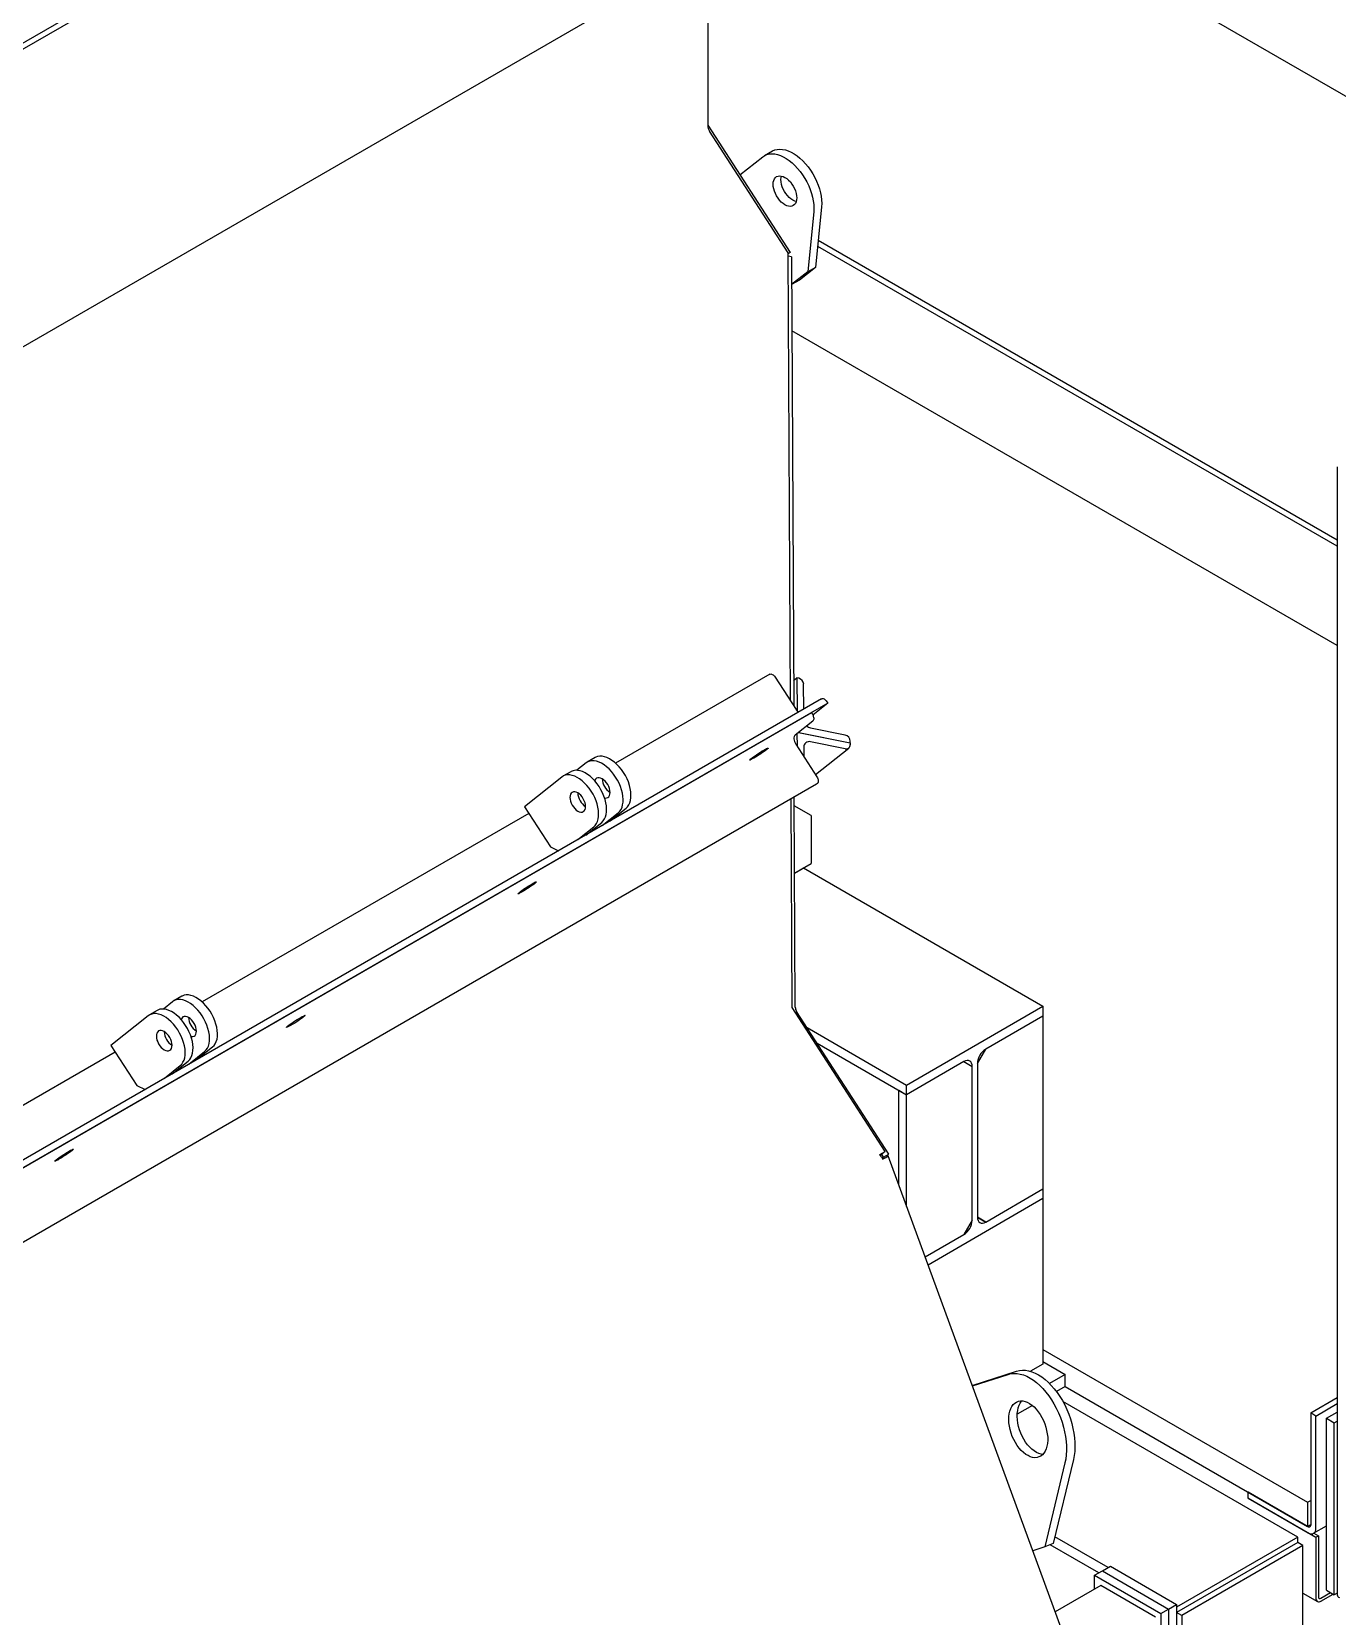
# Model space of a CAD drawing. Header units: millimetres. Extents: x 0 to 55611, y 0 to 32827.
# Drawn here: x 45700 to 46593, y 11628 to 12712 of the extents above; entities that cross this region are included whole.
import ezdxf

# ---------------------------------------------------------------- set-up
doc = ezdxf.new("R2010")
doc.units = ezdxf.units.MM
doc.header["$LTSCALE"] = 10
doc.linetypes.add('SLD-Continua', pattern=[0])
doc.layers.add('CHUTE', color=30, linetype='SLD-Continua')
doc.layers.add('STRUC', color=5, linetype='SLD-Continua')

msp = doc.modelspace()

# ---------------------------------------------------------------- linework, layer by layer
at = {"color": 7, "linetype": 'SLD-Continua', "lineweight": 25}
for p, q in [((46228.2, 12140.3), (46392.1, 12045.7)), ((46298.8, 11991.8), (46392.1, 12045.7)), ((46392.1, 12045.7), (46392.1, 12039)), ((46392.1, 12039), (46353, 12016.4)), ((46392.1, 12039), (46392.1, 11920.7)), ((46230.8, 12031.1), (46298.8, 11991.8)), ((46237.6, 12020.5), (46298.8, 11985.2)), ((46347.2, 12006.5), (46353, 12016.4)), ((46338, 12007.8), (46298.8, 11985.2)), ((46338, 12007.8), (46343.7, 12004.4)), ((46343.7, 11899.4), (46343.7, 12004.4)), ((46347.2, 12006.5), (46347.2, 11901.4)), ((46293.4, 11988.3), (46298.8, 11985.2)), ((46293.4, 11923.5), (46293.4, 11988.3)), ((46298.8, 11985.2), (46298.8, 11991.8)), ((46298.8, 11908.7), (46298.8, 11985.2)), ((46392.1, 11914.1), (46313.5, 11868.7)), ((46353, 11898.1), (46392.1, 11920.7)), ((46392.1, 11920.7), (46392.1, 11914.1)), ((46392.1, 11914.1), (46392.1, 11800.9)), ((46353, 11898.1), (46347.2, 11901.4)), ((46347.6, 11901.2), (46347.2, 11901.4)), ((46347.6, 11901.2), (46353, 11898.1)), ((46343.7, 11899.4), (46338, 11889.5)), ((46311.5, 11874.2), (46338, 11889.5)), ((46392.1, 11800.9), (46383.6, 11796)), ((46392.1, 11802.6), (46407.3, 11793.8)), ((46407.3, 11793.8), (46396.6, 11787.7)), ((46407.3, 11785.5), (46407.3, 11793.8)), ((46407.3, 11785.5), (46401.4, 11782.1)), ((46384.9, 11772.6), (46374.5, 11766.6))]:
    msp.add_line(p, q, dxfattribs=at)
at = {"color": 7, "linetype": 'SLD-Continua', "lineweight": 25, "flags": 128}
for points in [[(46343.7, 12004.4), (46343.6, 12005.7), (46343.3, 12006.7), (46342.8, 12007.6), (46342, 12008.2), (46341.2, 12008.5), (46340.2, 12008.5), (46339.1, 12008.3), (46338, 12007.8)], [(46347.2, 11901.4), (46347.4, 11900.2), (46347.7, 11899.2), (46348.2, 11898.3), (46348.9, 11897.7), (46349.8, 11897.4), (46350.8, 11897.4), (46351.9, 11897.6), (46353, 11898.1)]]:
    msp.add_lwpolyline(points, dxfattribs=at)
at = {"color": 7, "linetype": 'SLD-Continua', "lineweight": 25}
for centre, start, end in [((46359.7, 12005.9), 122.6055, 177.3945), ((46331.2, 11900), 302.6055, 357.3945)]:
    msp.add_arc(centre, 12.5, start, end, dxfattribs=at)
at = {"layer": 'CHUTE', "linetype": 'SLD-Continua', "lineweight": 25}
for p, q in [((46159.1, 12972.7), (44991, 12298.4)), ((46162.7, 12970.7), (44994.6, 12296.3)), ((44994.6, 12092.9), (46162.8, 12767.2)), ((46162.8, 12767.2), (46162.8, 12648.1)), ((46162.8, 12648.4), (46219.1, 12561.3)), ((46217.8, 12561.1), (46164, 12644.2)), ((46207, 12630.6), (46201.6, 12627.5)), ((46184.8, 12614.3), (46200.4, 12626.7)), ((46235.3, 12589.4), (46231.2, 12548)), ((46240.7, 12592.6), (46236.5, 12551.1)), ((46219.1, 12561.3), (46217.8, 12560.6)), ((46219.1, 12561.3), (46217.8, 12560.3)), ((46219.4, 12254.7), (46217.8, 12561.1)), ((46220, 12558.3), (46217.8, 12558.8)), ((46220, 12558.3), (46221.6, 12251.2)), ((46231.2, 12548), (46220.2, 12539.3)), ((46225.6, 12542.4), (46220.2, 12539.3)), ((46236.5, 12551.1), (46225.6, 12542.4)), ((46236.5, 12551.1), (46231.2, 12548)), ((46220.2, 12539.3), (46220.1, 12539.5)), ((46205.3, 12272.8), (46099.8, 12211.9)), ((46208.9, 12270.9), (46223.3, 12248.6)), ((46221.5, 12268.5), (46223.8, 12270.4)), ((46223.8, 12270.4), (46224, 12247.7)), ((46225, 12270.1), (46223.8, 12270.4)), ((46228.5, 12248.9), (46228.4, 12266)), ((46240.7, 12255.9), (45363.9, 11749.8)), ((46245, 12253), (45368.2, 11746.8)), ((46245, 12253), (46234.7, 12244.8)), ((46244.3, 12254), (46245, 12253)), ((46233.7, 12246.4), (45379.5, 11753.3)), ((46234.7, 12240.8), (46222.6, 12231.1)), ((46233.7, 12246.4), (46234.4, 12245.4)), ((46224.1, 12223.4), (46224, 12232.3)), ((46224.9, 12232.9), (46260.2, 12225.8)), ((46225, 12233), (46260.2, 12225.9)), ((46256.8, 12231.2), (46233.1, 12236)), ((46256.9, 12221.8), (46233.1, 12226.6)), ((46260.2, 12225.9), (46260.2, 12227)), ((46085.8, 12215.8), (46080.4, 12212.7)), ((46223, 12225), (46237.5, 12202.7)), ((46228.6, 12222.9), (46228.6, 12216.4)), ((46236.5, 12204.2), (46259.2, 12222.3)), ((46260.1, 12225.8), (46260.2, 12225.9)), ((46260.2, 12225.8), (46260.2, 12224.6)), ((46069.1, 12206.1), (46063.7, 12203)), ((46079.6, 12212.1), (46073.3, 12207.1)), ((46237.2, 12197.6), (45383.1, 11704.5)), ((46062.9, 12202.5), (46037.5, 12182.2)), ((46237.8, 12198.1), (46237.2, 12197.6)), ((46220.5, 12044.8), (46219.8, 12187.5)), ((46222.7, 12045.1), (46221.9, 12188.8)), ((46040.4, 12177.6), (45817, 12048.7)), ((46037.5, 12182.2), (46055.2, 12154.8)), ((46090.7, 12169.4), (46101.6, 12178.1)), ((46096.1, 12172.5), (46107, 12181.2)), ((46233.6, 12176.1), (46222, 12182.8)), ((46233.6, 12176.1), (46233.6, 12143.4)), ((46074, 12159.7), (46084.9, 12168.4)), ((46079.4, 12162.8), (46090.3, 12171.5)), ((46055.2, 12154.8), (46060.8, 12152.1)), ((46222.2, 12136.8), (46233.6, 12143.4)), ((46222.2, 12136.8), (46228.2, 12140.3)), ((46228.2, 12140.3), (46228.2, 12140.3)), ((45786.3, 12042.9), (45780.9, 12039.8)), ((45796.7, 12048.8), (45790.5, 12043.8)), ((45803, 12052.5), (45797.6, 12049.4)), ((46284.2, 11946.3), (46220.5, 12044.8)), ((46286.7, 11944.5), (46223.6, 12042.1)), ((45780, 12039.2), (45754.6, 12018.9)), ((45757.6, 12014.4), (45534.1, 11885.4)), ((45754.6, 12018.9), (45772.3, 11991.5)), ((45807.9, 12006.1), (45818.7, 12014.8)), ((45813.2, 12009.2), (45824.1, 12017.9)), ((45791.2, 11996.4), (45802, 12005.1)), ((45796.5, 11999.5), (45807.4, 12008.2)), ((45772.3, 11991.5), (45778, 11988.8)), ((46280.6, 11944.2), (46284.2, 11946.3)), ((46284.2, 11946.3), (46281.9, 11944.5)), ((46283.1, 11942.5), (46286.7, 11944.5)), ((46281.6, 11942.7), (46280.6, 11944.2)), ((46280.8, 11943.9), (46281.9, 11944.5)), ((46281.6, 11942.7), (46282.6, 11940.8)), ((46283.1, 11942.5), (46281.8, 11944.5)), ((46281.9, 11942.1), (46283.1, 11942.5)), ((46282.4, 11941.3), (46282.6, 11940.8)), ((46284.1, 11943), (46284.2, 11943.1)), ((46284.2, 11943), (46284.2, 11943.1)), ((47070.2, 9803.6), (46286.2, 11943.3)), ((46343.7, 11786.3), (46374, 11796.1)), ((46343.8, 11786), (46368.2, 11793.9)), ((46407.1, 11733.3), (46393.4, 11676)), ((46412.9, 11735.6), (46399.1, 11678.3)), ((46393.4, 11676), (46385.1, 11673.3)), ((46399.1, 11678.3), (46393.4, 11676))]:
    msp.add_line(p, q, dxfattribs=at)
at = {"layer": 'CHUTE', "linetype": 'SLD-Continua', "lineweight": 25, "flags": 128}
for points in [[(46200.4, 12626.7), (46201.8, 12627.6), (46203.3, 12628.3), (46205, 12628.7), (46206.7, 12628.8), (46208.6, 12628.7), (46210.5, 12628.3), (46212.5, 12627.7), (46214.5, 12626.8), (46216.5, 12625.6), (46218.5, 12624.2), (46220.5, 12622.6), (46222.4, 12620.8), (46224.3, 12618.8), (46226.1, 12616.7), (46227.7, 12614.4), (46229.3, 12612), (46230.6, 12609.5), (46231.9, 12606.9), (46232.9, 12604.3), (46233.8, 12601.7), (46234.5, 12599.1), (46235, 12596.6), (46235.3, 12594.1), (46235.4, 12591.7), (46235.3, 12589.4)], [(46207, 12630.6), (46207.2, 12630.8), (46208.7, 12631.4), (46210.4, 12631.8), (46212.1, 12632), (46214, 12631.8), (46215.9, 12631.4), (46217.9, 12630.8), (46219.9, 12629.9), (46221.9, 12628.7), (46223.9, 12627.3), (46225.9, 12625.7), (46227.8, 12623.9), (46229.7, 12621.9), (46231.4, 12619.8), (46233.1, 12617.5), (46234.6, 12615.1), (46236, 12612.6), (46237.3, 12610), (46238.3, 12607.4), (46239.2, 12604.8), (46239.9, 12602.2), (46240.4, 12599.7), (46240.7, 12597.2), (46240.8, 12594.8), (46240.7, 12592.6)], [(46215.6, 12612.6), (46216.9, 12611.8), (46218.1, 12610.7), (46219.3, 12609.5), (46220.4, 12608.1), (46221.3, 12606.6), (46222.1, 12605), (46222.8, 12603.4), (46223.3, 12601.7), (46223.6, 12600.1), (46223.7, 12598.6), (46223.6, 12597.2), (46223.3, 12596), (46222.8, 12594.9), (46222.1, 12594), (46221.3, 12593.4), (46220.4, 12593), (46219.3, 12592.8), (46218.1, 12593), (46216.9, 12593.3), (46215.6, 12593.9), (46214.3, 12594.8), (46213.1, 12595.8), (46211.9, 12597.1), (46210.9, 12598.5), (46209.9, 12600), (46209.1, 12601.6), (46208.4, 12603.2), (46207.9, 12604.8), (46207.6, 12606.4), (46207.5, 12607.9), (46207.6, 12609.4), (46207.9, 12610.6), (46208.4, 12611.7), (46209.1, 12612.5), (46209.9, 12613.2), (46210.9, 12613.6), (46211.9, 12613.7), (46213.1, 12613.6), (46214.3, 12613.2), (46215.6, 12612.6)], [(46223.3, 12596.1), (46222.3, 12596.4), (46221, 12597.1), (46219.7, 12597.9), (46218.5, 12599), (46217.3, 12600.2), (46216.2, 12601.6), (46215.3, 12603.1), (46214.5, 12604.7), (46213.8, 12606.3), (46213.3, 12607.9), (46213, 12609.5), (46212.9, 12611.1), (46213, 12612.5), (46213.3, 12613.6)], [(46205.3, 12272.8), (46205.5, 12272.9), (46205.9, 12273), (46206.4, 12272.9), (46206.9, 12272.7), (46207.5, 12272.4), (46208, 12272), (46208.5, 12271.5), (46208.9, 12270.9)], [(46240.7, 12255.9), (46240.9, 12256), (46241.4, 12256.1), (46241.8, 12256.1), (46242.4, 12255.9), (46242.9, 12255.6), (46243.4, 12255.1), (46243.9, 12254.6), (46244.3, 12254)], [(46234.4, 12245.4), (46234.8, 12244.7), (46235, 12244), (46235.2, 12243.4), (46235.3, 12242.7), (46235.3, 12242.1), (46235.2, 12241.6), (46235, 12241.1), (46234.7, 12240.8)], [(46222.6, 12231.1), (46222.2, 12230.7), (46221.9, 12230.1), (46221.8, 12229.4), (46221.8, 12228.6), (46221.9, 12227.7), (46222.2, 12226.8), (46222.5, 12225.9), (46223, 12225)], [(46107, 12181.2), (46108, 12182.2), (46108.9, 12183.4), (46109.5, 12184.9), (46110, 12186.5), (46110.3, 12188.4), (46110.3, 12190.3), (46110.2, 12192.4), (46109.8, 12194.6), (46109.3, 12196.8), (46108.5, 12199.1), (46107.6, 12201.3), (46106.5, 12203.5), (46105.2, 12205.6), (46103.8, 12207.6), (46102.3, 12209.4), (46100.7, 12211.1), (46099, 12212.6), (46097.3, 12213.9), (46095.6, 12215), (46093.9, 12215.8), (46092.2, 12216.4), (46090.5, 12216.7), (46089, 12216.7), (46087.5, 12216.5), (46086.2, 12216), (46085.8, 12215.8)], [(46201.2, 12220.9), (46202.2, 12221.5), (46203, 12221.9), (46203.6, 12222.2), (46204, 12222.3), (46204.2, 12222.3), (46204.1, 12222.1), (46203.7, 12221.8), (46203.2, 12221.3), (46202.4, 12220.7), (46201.4, 12220), (46200.3, 12219.2), (46199.1, 12218.4), (46197.9, 12217.6), (46196.6, 12216.8), (46195.4, 12216.1), (46194.3, 12215.4), (46193.3, 12214.9), (46192.5, 12214.4), (46191.9, 12214.1), (46191.5, 12214), (46191.4, 12214), (46191.5, 12214.2), (46191.8, 12214.6), (46192.4, 12215.1), (46193.2, 12215.7), (46194.1, 12216.4), (46195.2, 12217.1), (46196.4, 12217.9), (46197.7, 12218.7), (46198.9, 12219.5), (46200.1, 12220.3), (46201.2, 12220.9)], [(46090.3, 12171.5), (46091.3, 12172.5), (46092.2, 12173.8), (46092.8, 12175.2), (46093.3, 12176.9), (46093.6, 12178.7), (46093.6, 12180.7), (46093.5, 12182.8), (46093.1, 12184.9), (46092.6, 12187.2), (46091.8, 12189.4), (46090.9, 12191.6), (46089.8, 12193.8), (46088.5, 12195.9), (46087.1, 12197.9), (46085.6, 12199.8), (46084, 12201.5), (46082.3, 12203), (46080.6, 12204.3), (46078.9, 12205.4), (46077.2, 12206.2), (46075.5, 12206.7), (46073.8, 12207), (46072.3, 12207.1), (46070.8, 12206.8), (46069.5, 12206.3), (46069.1, 12206.1)], [(46101.6, 12178.1), (46102.6, 12179.1), (46103.5, 12180.3), (46104.2, 12181.8), (46104.6, 12183.4), (46104.9, 12185.3), (46104.9, 12187.2), (46104.8, 12189.3), (46104.4, 12191.5), (46103.9, 12193.7), (46103.1, 12195.9), (46102.2, 12198.2), (46101.1, 12200.3), (46099.8, 12202.5), (46098.4, 12204.5), (46096.9, 12206.3), (46095.3, 12208), (46093.6, 12209.5), (46091.9, 12210.8), (46090.2, 12211.9), (46088.5, 12212.7), (46086.8, 12213.3), (46085.1, 12213.6), (46083.6, 12213.6), (46082.1, 12213.4), (46080.8, 12212.9), (46079.6, 12212.1)], [(46084.9, 12168.4), (46085.9, 12169.4), (46086.8, 12170.7), (46087.4, 12172.1), (46087.9, 12173.8), (46088.2, 12175.6), (46088.2, 12177.6), (46088.1, 12179.7), (46087.7, 12181.8), (46087.2, 12184.1), (46086.4, 12186.3), (46085.5, 12188.5), (46084.4, 12190.7), (46083.1, 12192.8), (46081.7, 12194.8), (46080.2, 12196.7), (46078.6, 12198.4), (46076.9, 12199.9), (46075.2, 12201.2), (46073.5, 12202.2), (46071.8, 12203.1), (46070.1, 12203.6), (46068.4, 12203.9), (46066.9, 12204), (46065.4, 12203.7), (46064.1, 12203.2), (46062.9, 12202.5)], [(46096, 12192), (46095.9, 12193.2), (46095.6, 12194.6), (46095.1, 12195.9), (46094.4, 12197.3), (46093.6, 12198.5), (46092.6, 12199.6), (46091.6, 12200.6), (46090.6, 12201.3), (46089.5, 12201.8), (46088.5, 12202), (46087.6, 12202), (46086.8, 12201.7), (46086.1, 12201.1), (46085.6, 12200.3), (46085.5, 12199.9)], [(46237.5, 12202.7), (46237.9, 12202), (46238.1, 12201.3), (46238.3, 12200.7), (46238.4, 12200), (46238.4, 12199.4), (46238.3, 12198.9), (46238.1, 12198.4), (46237.8, 12198.1)], [(46079.3, 12182.3), (46079.2, 12183.6), (46078.9, 12184.9), (46078.4, 12186.3), (46077.7, 12187.6), (46076.9, 12188.9), (46075.9, 12190), (46074.9, 12190.9), (46073.9, 12191.7), (46072.8, 12192.1), (46071.8, 12192.4), (46070.9, 12192.3), (46070.1, 12192), (46069.4, 12191.5), (46068.9, 12190.7), (46068.6, 12189.7), (46068.5, 12188.5), (46068.6, 12187.3), (46068.9, 12185.9), (46069.4, 12184.6), (46070.1, 12183.2), (46070.9, 12182), (46071.8, 12180.9), (46072.8, 12179.9), (46073.9, 12179.2), (46074.9, 12178.7), (46075.9, 12178.5), (46076.9, 12178.5), (46077.7, 12178.8), (46078.4, 12179.4), (46078.9, 12180.2), (46079.2, 12181.2), (46079.3, 12182.3)], [(46092.2, 12188.2), (46092.6, 12188.1), (46093.6, 12188.2), (46094.4, 12188.5), (46095.1, 12189), (46095.6, 12189.8), (46095.9, 12190.8), (46096, 12192)], [(46042.8, 12129.5), (46043.8, 12130.1), (46044.6, 12130.5), (46045.3, 12130.8), (46045.6, 12130.9), (46045.8, 12130.9), (46045.7, 12130.7), (46045.3, 12130.3), (46044.8, 12129.8), (46044, 12129.2), (46043, 12128.6), (46041.9, 12127.8), (46040.7, 12127), (46039.5, 12126.2), (46038.2, 12125.4), (46037, 12124.6), (46035.9, 12124), (46034.9, 12123.4), (46034.1, 12123), (46033.5, 12122.7), (46033.1, 12122.6), (46033, 12122.6), (46033.1, 12122.8), (46033.4, 12123.1), (46034, 12123.6), (46034.8, 12124.2), (46035.7, 12124.9), (46036.8, 12125.7), (46038, 12126.5), (46039.3, 12127.3), (46040.5, 12128.1), (46041.7, 12128.8), (46042.8, 12129.5)], [(45824.1, 12017.9), (45825.2, 12018.9), (45826, 12020.1), (45826.7, 12021.6), (45827.2, 12023.3), (45827.4, 12025.1), (45827.5, 12027.1), (45827.3, 12029.1), (45827, 12031.3), (45826.4, 12033.5), (45825.7, 12035.8), (45824.7, 12038), (45823.6, 12040.2), (45822.4, 12042.3), (45821, 12044.3), (45819.5, 12046.1), (45817.9, 12047.8), (45816.2, 12049.3), (45814.5, 12050.6), (45812.7, 12051.7), (45811, 12052.5), (45809.3, 12053.1), (45807.7, 12053.4), (45806.1, 12053.4), (45804.7, 12053.2), (45803.3, 12052.7), (45803, 12052.5)], [(45807.4, 12008.2), (45808.5, 12009.3), (45809.3, 12010.5), (45810, 12012), (45810.5, 12013.6), (45810.7, 12015.4), (45810.8, 12017.4), (45810.6, 12019.5), (45810.3, 12021.7), (45809.7, 12023.9), (45809, 12026.1), (45808, 12028.4), (45806.9, 12030.5), (45805.7, 12032.6), (45804.3, 12034.6), (45802.8, 12036.5), (45801.2, 12038.2), (45799.5, 12039.7), (45797.8, 12041), (45796, 12042.1), (45794.3, 12042.9), (45792.6, 12043.5), (45791, 12043.8), (45789.4, 12043.8), (45788, 12043.6), (45786.6, 12043), (45786.3, 12042.9)], [(45818.7, 12014.8), (45819.8, 12015.8), (45820.6, 12017), (45821.3, 12018.5), (45821.8, 12020.2), (45822, 12022), (45822.1, 12023.9), (45822, 12026), (45821.6, 12028.2), (45821, 12030.4), (45820.3, 12032.7), (45819.3, 12034.9), (45818.2, 12037.1), (45817, 12039.2), (45815.6, 12041.2), (45814.1, 12043), (45812.5, 12044.7), (45810.8, 12046.2), (45809.1, 12047.5), (45807.4, 12048.6), (45805.6, 12049.4), (45803.9, 12050), (45802.3, 12050.3), (45800.7, 12050.3), (45799.3, 12050.1), (45797.9, 12049.6), (45796.7, 12048.8)], [(45802, 12005.1), (45803.1, 12006.1), (45803.9, 12007.4), (45804.6, 12008.9), (45805.1, 12010.5), (45805.3, 12012.3), (45805.4, 12014.3), (45805.3, 12016.4), (45804.9, 12018.6), (45804.3, 12020.8), (45803.6, 12023), (45802.6, 12025.2), (45801.5, 12027.4), (45800.3, 12029.5), (45798.9, 12031.5), (45797.4, 12033.4), (45795.8, 12035.1), (45794.1, 12036.6), (45792.4, 12037.9), (45790.7, 12039), (45788.9, 12039.8), (45787.2, 12040.4), (45785.6, 12040.7), (45784, 12040.7), (45782.6, 12040.4), (45781.2, 12039.9), (45780, 12039.2)], [(45813.1, 12028.7), (45813, 12030), (45812.7, 12031.3), (45812.2, 12032.7), (45811.6, 12034), (45810.7, 12035.2), (45809.8, 12036.4), (45808.8, 12037.3), (45807.7, 12038), (45806.7, 12038.5), (45805.7, 12038.7), (45804.7, 12038.7), (45803.9, 12038.4), (45803.3, 12037.8), (45802.8, 12037), (45802.6, 12036.7)], [(45884.5, 12038.1), (45885.4, 12038.6), (45886.3, 12039), (45886.9, 12039.3), (45887.3, 12039.5), (45887.4, 12039.4), (45887.3, 12039.2), (45887, 12038.9), (45886.4, 12038.4), (45885.6, 12037.8), (45884.6, 12037.1), (45883.5, 12036.3), (45882.4, 12035.5), (45881.1, 12034.7), (45879.9, 12033.9), (45878.6, 12033.2), (45877.5, 12032.5), (45876.5, 12032), (45875.7, 12031.6), (45875.1, 12031.3), (45874.7, 12031.1), (45874.6, 12031.2), (45874.7, 12031.4), (45875, 12031.7), (45875.6, 12032.2), (45876.4, 12032.8), (45877.3, 12033.5), (45878.4, 12034.2), (45879.6, 12035.1), (45880.9, 12035.9), (45882.1, 12036.7), (45883.3, 12037.4), (45884.5, 12038.1)], [(45796.4, 12019), (45796.3, 12020.3), (45796, 12021.7), (45795.5, 12023), (45794.8, 12024.4), (45794, 12025.6), (45793.1, 12026.7), (45792.1, 12027.6), (45791, 12028.4), (45790, 12028.9), (45789, 12029.1), (45788, 12029.1), (45787.2, 12028.8), (45786.6, 12028.2), (45786.1, 12027.4), (45785.8, 12026.4), (45785.7, 12025.3), (45785.8, 12024), (45786.1, 12022.6), (45786.6, 12021.3), (45787.2, 12020), (45788, 12018.7), (45789, 12017.6), (45790, 12016.7), (45791, 12015.9), (45792.1, 12015.4), (45793.1, 12015.2), (45794, 12015.3), (45794.8, 12015.6), (45795.5, 12016.1), (45796, 12016.9), (45796.3, 12017.9), (45796.4, 12019)], [(45809.4, 12024.9), (45809.8, 12024.9), (45810.7, 12024.9), (45811.6, 12025.2), (45812.2, 12025.8), (45812.7, 12026.5), (45813, 12027.5), (45813.1, 12028.7)], [(45726.1, 11946.6), (45727, 11947.2), (45727.9, 11947.6), (45728.5, 11947.9), (45728.9, 11948), (45729, 11948), (45728.9, 11947.8), (45728.6, 11947.5), (45728, 11947), (45727.2, 11946.4), (45726.3, 11945.7), (45725.2, 11944.9), (45724, 11944.1), (45722.7, 11943.3), (45721.5, 11942.5), (45720.3, 11941.8), (45719.1, 11941.1), (45718.2, 11940.5), (45717.3, 11940.1), (45716.7, 11939.8), (45716.3, 11939.7), (45716.2, 11939.7), (45716.3, 11939.9), (45716.6, 11940.3), (45717.2, 11940.7), (45718, 11941.3), (45718.9, 11942), (45720, 11942.8), (45721.2, 11943.6), (45722.5, 11944.4), (45723.7, 11945.2), (45724.9, 11946), (45726.1, 11946.6)], [(46282.4, 11941.3), (46283.6, 11941.8), (46284.6, 11942.3), (46285.3, 11942.7), (46285.9, 11943), (46286.1, 11943.2), (46286.1, 11943.4), (46285.8, 11943.4), (46285.3, 11943.3), (46284.2, 11943.1)], [(46368.2, 11793.9), (46370.2, 11794.4), (46372.3, 11794.6), (46374.4, 11794.5), (46376.6, 11794.1), (46378.8, 11793.5), (46381, 11792.6), (46383.3, 11791.4), (46385.5, 11790), (46387.7, 11788.3), (46389.9, 11786.3), (46392, 11784.2), (46394.1, 11781.8), (46396, 11779.3), (46397.9, 11776.6), (46399.6, 11773.7), (46401.2, 11770.7), (46402.7, 11767.6), (46404, 11764.5), (46405.1, 11761.2), (46406.1, 11757.9), (46406.9, 11754.7), (46407.5, 11751.4), (46407.9, 11748.1), (46408.1, 11745), (46408.2, 11741.9), (46408, 11738.9), (46407.7, 11736), (46407.1, 11733.3)], [(46374, 11796.1), (46376, 11796.6), (46378, 11796.8), (46380.1, 11796.7), (46382.3, 11796.4), (46384.5, 11795.7), (46386.8, 11794.8), (46389, 11793.6), (46391.3, 11792.2), (46393.5, 11790.5), (46395.7, 11788.6), (46397.8, 11786.4), (46399.8, 11784.1), (46401.8, 11781.5), (46403.6, 11778.8), (46405.4, 11776), (46407, 11773), (46408.4, 11769.9), (46409.7, 11766.7), (46410.9, 11763.5), (46411.8, 11760.2), (46412.6, 11756.9), (46413.3, 11753.6), (46413.7, 11750.4), (46413.9, 11747.2), (46413.9, 11744.1), (46413.8, 11741.1), (46413.4, 11738.3), (46412.9, 11735.6)], [(46372.8, 11774.3), (46374, 11775), (46375.3, 11775.5), (46376.8, 11775.8), (46378.2, 11775.7), (46379.8, 11775.4), (46381.3, 11774.8), (46382.9, 11774), (46384.5, 11772.9), (46386, 11771.6), (46387.5, 11770.1), (46388.9, 11768.3), (46390.2, 11766.5), (46391.4, 11764.4), (46392.4, 11762.3), (46393.3, 11760), (46394.1, 11757.8), (46394.6, 11755.5), (46395, 11753.2), (46395.3, 11750.9), (46395.3, 11748.8), (46395.1, 11746.7), (46394.8, 11744.8), (46394.3, 11743), (46393.6, 11741.4), (46392.7, 11740.1), (46391.7, 11738.9), (46390.6, 11738), (46389.3, 11737.4), (46388, 11737), (46386.5, 11736.9), (46385, 11737.1), (46383.4, 11737.6), (46381.9, 11738.3), (46380.3, 11739.2), (46378.8, 11740.4), (46377.2, 11741.9), (46375.8, 11743.5), (46374.5, 11745.3), (46373.2, 11747.3), (46372.1, 11749.4), (46371.1, 11751.5), (46370.3, 11753.8), (46369.6, 11756.1), (46369.1, 11758.4), (46368.8, 11760.7), (46368.7, 11762.9), (46368.8, 11765), (46369, 11767), (46369.4, 11768.8), (46370, 11770.5), (46370.8, 11772), (46371.8, 11773.2), (46372.8, 11774.3)], [(46392, 11739.2), (46390.8, 11739.3), (46389.2, 11739.8), (46387.6, 11740.5), (46386.1, 11741.5), (46384.5, 11742.7), (46383, 11744.1), (46381.6, 11745.7), (46380.2, 11747.5), (46379, 11749.5), (46377.9, 11751.6), (46376.9, 11753.8), (46376, 11756), (46375.4, 11758.3), (46374.9, 11760.6), (46374.6, 11762.9), (46374.5, 11765.1), (46374.5, 11767.2), (46374.8, 11769.2), (46375.2, 11771.1), (46375.8, 11772.8), (46376.6, 11774.2), (46377.5, 11775.5), (46377.8, 11775.8)]]:
    msp.add_lwpolyline(points, dxfattribs=at)
at = {"layer": 'CHUTE', "linetype": 'SLD-Continua', "lineweight": 25}
for centre, radius, start, end in [((46170.3, 12648.4), 7.52, 182.2136, 214.0509), ((46224, 12265.8), 4.42, 1.7355, 76.8473), ((46229.9, 12252.7), 7.73, 212.4164, 229.6767), ((46234.3, 12241.5), 5.58, 226.9645, 257.5602), ((46232.2, 12223.1), 3.64, 76.2178, 183.0499), ((46255.8, 12226.9), 4.42, 1.7355, 76.8473), ((46257.5, 12224.5), 2.73, 256.2178, 3.0499), ((46102.2, 12201.8), 11.6, 182.2916, 237.7031), ((46085.5, 12192.1), 11.6, 182.2916, 237.7031), ((46228.3, 12045.2), 5.62, 181.1429, 213.5107), ((45819.3, 12038.5), 11.6, 182.2916, 237.7031), ((45802.6, 12028.8), 11.6, 182.2916, 237.7031)]:
    msp.add_arc(centre, radius, start, end, dxfattribs=at)
at = {"layer": 'STRUC', "linetype": 'SLD-Continua', "lineweight": 25}
for p, q in [((46162.7, 12920.2), (46815.2, 12543.5)), ((46593.4, 12360.3), (46238, 12565.4)), ((46593.4, 12364.4), (46238.4, 12569.4)), ((46593.4, 12292.4), (46220.3, 12507.8)), ((46593.4, 12414.6), (46593.4, 11643.2)), ((46392.1, 11810.9), (46573.1, 11706.5)), ((46407.3, 11785.6), (46573.1, 11689.9)), ((46566.3, 11682.6), (46405.7, 11775.3)), ((46575.2, 11767.5), (46593.4, 11778)), ((46578.8, 11765.4), (46593.4, 11773.9)), ((46575.2, 11767.5), (46575.2, 11690.8)), ((46578.8, 11765.4), (46575.2, 11767.5)), ((46578.8, 11688.7), (46578.8, 11765.4)), ((46586, 11763.9), (46593.4, 11768.1)), ((46586, 11763.9), (46591.3, 11760.7)), ((46586, 11646.3), (46586, 11763.9)), ((46591.3, 11760.7), (46593.4, 11761.9)), ((46591.3, 11643.2), (46591.3, 11760.7)), ((46532.1, 11713), (46532.1, 11709.9)), ((46532.1, 11709.8), (46532.1, 11709.6)), ((46532.1, 11709.6), (46532.1, 11709.4)), ((46532.1, 11709.4), (46532.2, 11709.5)), ((46532.1, 11709.4), (46578.8, 11682.5)), ((46532.3, 11713.4), (46532.2, 11713.3)), ((46573.4, 11689.7), (46532.5, 11713.3)), ((46532.5, 11709.2), (46573.4, 11685.6)), ((46573.1, 11706.5), (46575.2, 11707.7)), ((46573.1, 11706.5), (46573.1, 11689.9)), ((46573.1, 11689.9), (46575.2, 11691.1)), ((46577.2, 11685.2), (46586, 11690.3)), ((46577.3, 11685.3), (46580.5, 11683.5)), ((46430.3, 11658.1), (46396.9, 11677.4)), ((46436.6, 11661.8), (46400.2, 11682.8)), ((46566.3, 11682.6), (46483.4, 11634.7)), ((46566.3, 11678.9), (46483.4, 11631.1)), ((46569.9, 11676.9), (46487, 11629)), ((46566.3, 11678.9), (46566.3, 11682.6)), ((46569.9, 11676.9), (46566.3, 11678.9)), ((46569.9, 11512.8), (46569.9, 11676.9)), ((46578.8, 11682.5), (46580.5, 11683.5)), ((46578.8, 11682.5), (46578.8, 11640.8)), ((46580.5, 11683.5), (46580.5, 11641.8)), ((46427.4, 11656.5), (46432.8, 11659.6)), ((46427.4, 11646.9), (46427.4, 11656.5)), ((46427.4, 11656.5), (46472.7, 11630.3)), ((46432.8, 11659.6), (46438.2, 11662.7)), ((46432.8, 11659.6), (46478, 11633.4)), ((46438.2, 11662.7), (46483.4, 11636.6)), ((46431.7, 11649.4), (46400.5, 11631.4)), ((46469.1, 11627.8), (46431.7, 11649.4)), ((46569.9, 11644.3), (46579.8, 11638.6)), ((46582.2, 11640.8), (46588.8, 11644.6)), ((46582.2, 11638.8), (46590.6, 11643.6)), ((46586, 11646.3), (46591.3, 11643.2)), ((46593.4, 11644.3), (46591.3, 11643.2)), ((46472.7, 11630.3), (46478, 11633.4)), ((46472.7, 11630.3), (46472.7, 11455.3)), ((46478, 11633.4), (46483.4, 11636.6)), ((46478, 11633.4), (46478, 11458.4)), ((46483.4, 11636.6), (46483.4, 11461.5)), ((46483.4, 11634.7), (46483.4, 11627.4)), ((46487, 11629), (46483.4, 11631.1)), ((46483.4, 11631.1), (46483.4, 11467)), ((46487, 11629), (46487, 11464.9))]:
    msp.add_line(p, q, dxfattribs=at)
at = {"layer": 'STRUC', "linetype": 'SLD-Continua', "lineweight": 25, "flags": 128}
msp.add_lwpolyline([(46573.4, 11685.6), (46574.4, 11685.1), (46575.5, 11684.9), (46576.4, 11684.9), (46577.2, 11685.2), (46577.9, 11685.7), (46578.4, 11686.5), (46578.7, 11687.5), (46578.8, 11688.7)], dxfattribs=at)
at = {"layer": 'STRUC', "linetype": 'SLD-Continua', "lineweight": 25}
for centre, radius, start, end in [((46532.4, 11713.1), 0.277, 50.7967, 189.214), ((46533.1, 11710), 0.976, 182.6055, 237.3945), ((46574.1, 11690.6), 1.11, 230.7967, 9.214), ((46581.6, 11641.6), 1.06, 170.786, 309.2033), ((46595.8, 11643.4), 2.45, 185.6948, 245.6253), ((46580.9, 11640.5), 2.13, 170.786, 309.2033)]:
    msp.add_arc(centre, radius, start, end, dxfattribs=at)

doc.saveas('drawing.dxf')
